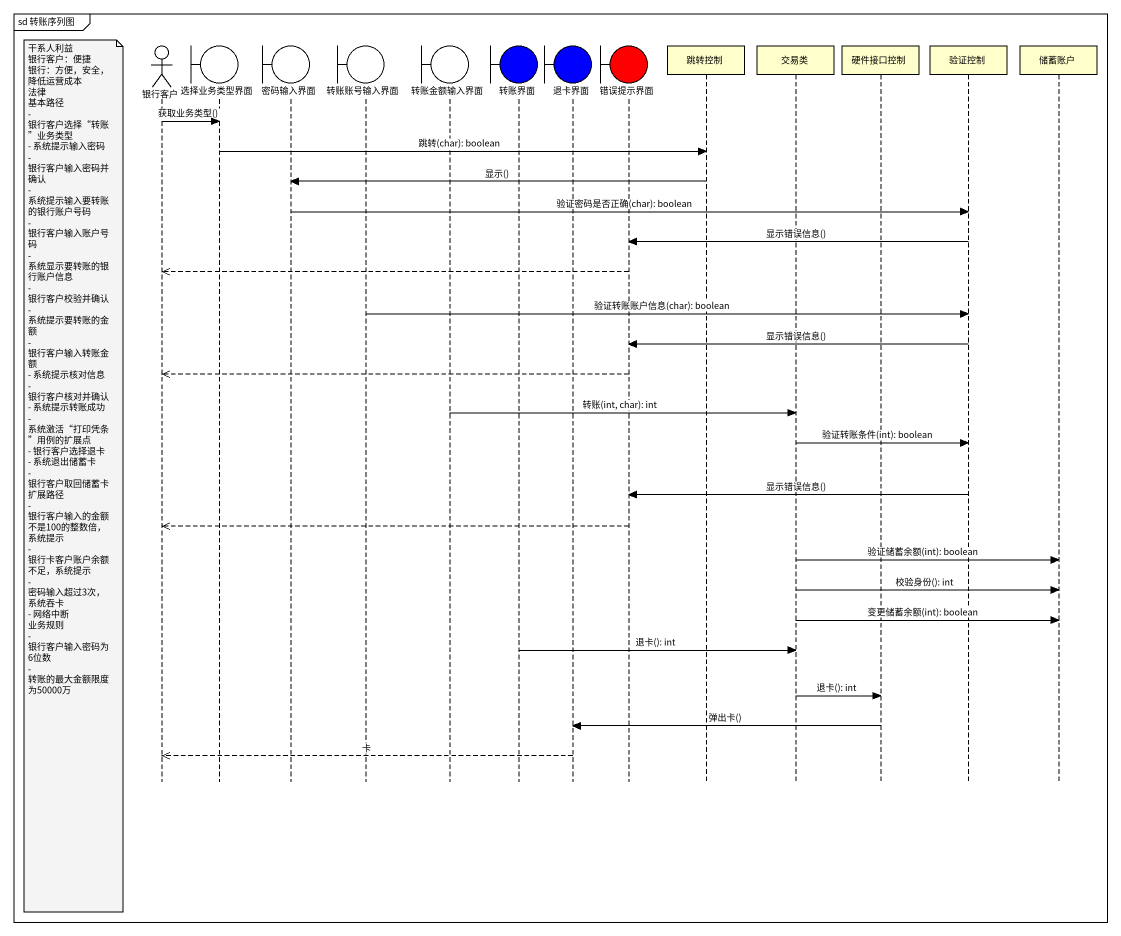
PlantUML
@startuml
mainframe sd 转账序列图
hide footbox
actor 银行客户
boundary 选择业务类型界面
boundary 密码输入界面
boundary 转账账号输入界面
boundary 转账金额输入界面
boundary 转账界面 #0000FF
boundary 退卡界面 #0000FF
boundary 错误提示界面 #FF0000
participant 跳转控制
participant 交易类
participant 硬件接口控制
participant 验证控制
participant 储蓄账户

银行客户 -> 选择业务类型界面 : 获取业务类型()
选择业务类型界面 -> 跳转控制 : 跳转(char): boolean
跳转控制 -> 密码输入界面 : 显示()
密码输入界面 -> 验证控制 : 验证密码是否正确(char): boolean
验证控制 -> 错误提示界面 : 显示错误信息()
错误提示界面 -->> 银行客户
转账账号输入界面 -> 验证控制 : 验证转账账户信息(char): boolean
验证控制 -> 错误提示界面 : 显示错误信息()
错误提示界面 -->> 银行客户
转账金额输入界面 -> 交易类 : 转账(int, char): int
交易类 -> 验证控制 : 验证转账条件(int): boolean
note left of 银行客户
  干系人利益
  银行客户：便捷
  银行：方便，安全，降低运营成本
  法律
  基本路径
  - 银行客户选择“转账”业务类型
  - 系统提示输入密码
  - 银行客户输入密码并确认
  - 系统提示输入要转账的银行账户号码
  - 银行客户输入账户号码
  - 系统显示要转账的银行账户信息
  - 银行客户校验并确认
  - 系统提示要转账的金额
  - 银行客户输入转账金额
  - 系统提示核对信息
  - 银行客户核对并确认
  - 系统提示转账成功
  - 系统激活“打印凭条”用例的扩展点
  - 银行客户选择退卡
  - 系统退出储蓄卡
  - 银行客户取回储蓄卡
  扩展路径
  - 银行客户输入的金额不是100的整数倍，系统提示
  - 银行卡客户账户余额不足，系统提示
  - 密码输入超过3次，系统吞卡
  - 网络中断
  业务规则
  - 银行客户输入密码为6位数
  - 转账的最大金额限度为50000万
end note
验证控制 -> 错误提示界面 : 显示错误信息()
错误提示界面 -->> 银行客户
交易类 -> 储蓄账户 : 验证储蓄余额(int): boolean
交易类 -> 储蓄账户 : 校验身份(): int
交易类 -> 储蓄账户 : 变更储蓄余额(int): boolean
转账界面 -> 交易类 : 退卡(): int
交易类 -> 硬件接口控制 : 退卡(): int
硬件接口控制 -> 退卡界面 : 弹出卡()
退卡界面 -->> 银行客户 : 卡
@enduml
